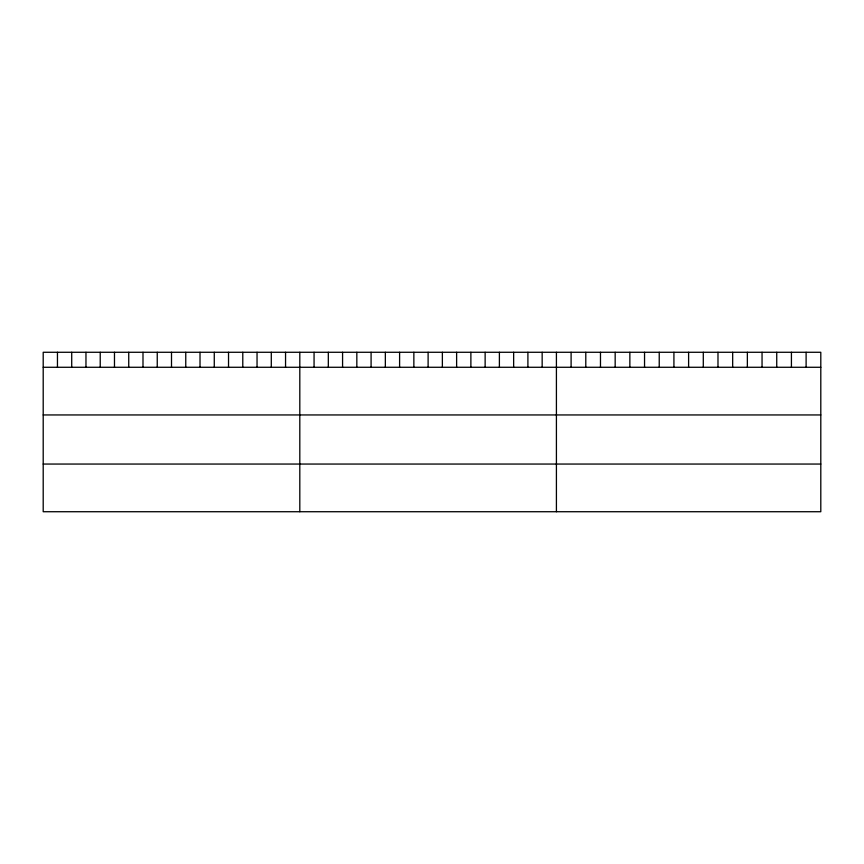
<?xml version="1.0" encoding="UTF-8"?>
<svg xmlns="http://www.w3.org/2000/svg" width="864" height="864" viewBox="0 0 864 864"><rect width="100%" height="100%" fill="white"/><g stroke="black" fill="none" stroke-linecap="round" stroke-linejoin="round"><path stroke-width="1.3" d="M820.8 367.276L820.8 511.726L43.2 511.726L43.2 352.274L820.8 352.274L820.8 367.276L43.2 367.276M43.2 414.947L820.8 414.947M43.2 464.054L820.8 464.054M806.112 352.274L806.112 367.276M791.424 352.274L791.424 367.276M776.736 352.274L776.736 367.276M762.048 352.274L762.048 367.276M747.36 352.274L747.36 367.276M732.672 352.274L732.672 367.276M717.984 352.274L717.984 367.276M703.296 352.274L703.296 367.276M688.608 352.274L688.608 367.276M673.92 352.274L673.92 367.276M659.232 352.274L659.232 367.276M644.544 352.274L644.544 367.276M629.856 352.274L629.856 367.276M615.168 352.274L615.168 367.276M600.48 352.274L600.48 367.276M585.792 352.274L585.792 367.276M571.104 352.274L571.104 367.276M556.416 352.274L556.416 511.726M542.16 352.274L542.16 367.276M527.904 352.274L527.904 367.276M513.648 352.274L513.648 367.276M499.392 352.274L499.392 367.276M485.136 352.274L485.136 367.276M470.88 352.274L470.88 367.276M456.624 352.274L456.624 367.276M442.368 352.274L442.368 367.276M428.112 352.274L428.112 367.276M413.856 352.274L413.856 367.276M399.6 352.274L399.6 367.276M385.344 352.274L385.344 367.276M371.088 352.274L371.088 367.276M356.832 352.274L356.832 367.276M342.576 352.274L342.576 367.276M328.32 352.274L328.32 367.276M314.064 352.274L314.064 367.276M299.808 352.274L299.808 511.726M285.552 352.274L285.552 367.276M271.296 352.274L271.296 367.276M257.04 352.274L257.04 367.276M242.784 352.274L242.784 367.276M228.528 352.274L228.528 367.276M214.272 352.274L214.272 367.276M200.016 352.274L200.016 367.276M185.76 352.274L185.76 367.276M171.504 352.274L171.504 367.276M157.248 352.274L157.248 367.276M142.992 352.274L142.992 367.276M128.736 352.274L128.736 367.276M114.48 352.274L114.48 367.276M100.224 352.274L100.224 367.276M85.968 352.274L85.968 367.276M71.712 352.274L71.712 367.276M57.456 352.274L57.456 367.276"/></g></svg>
